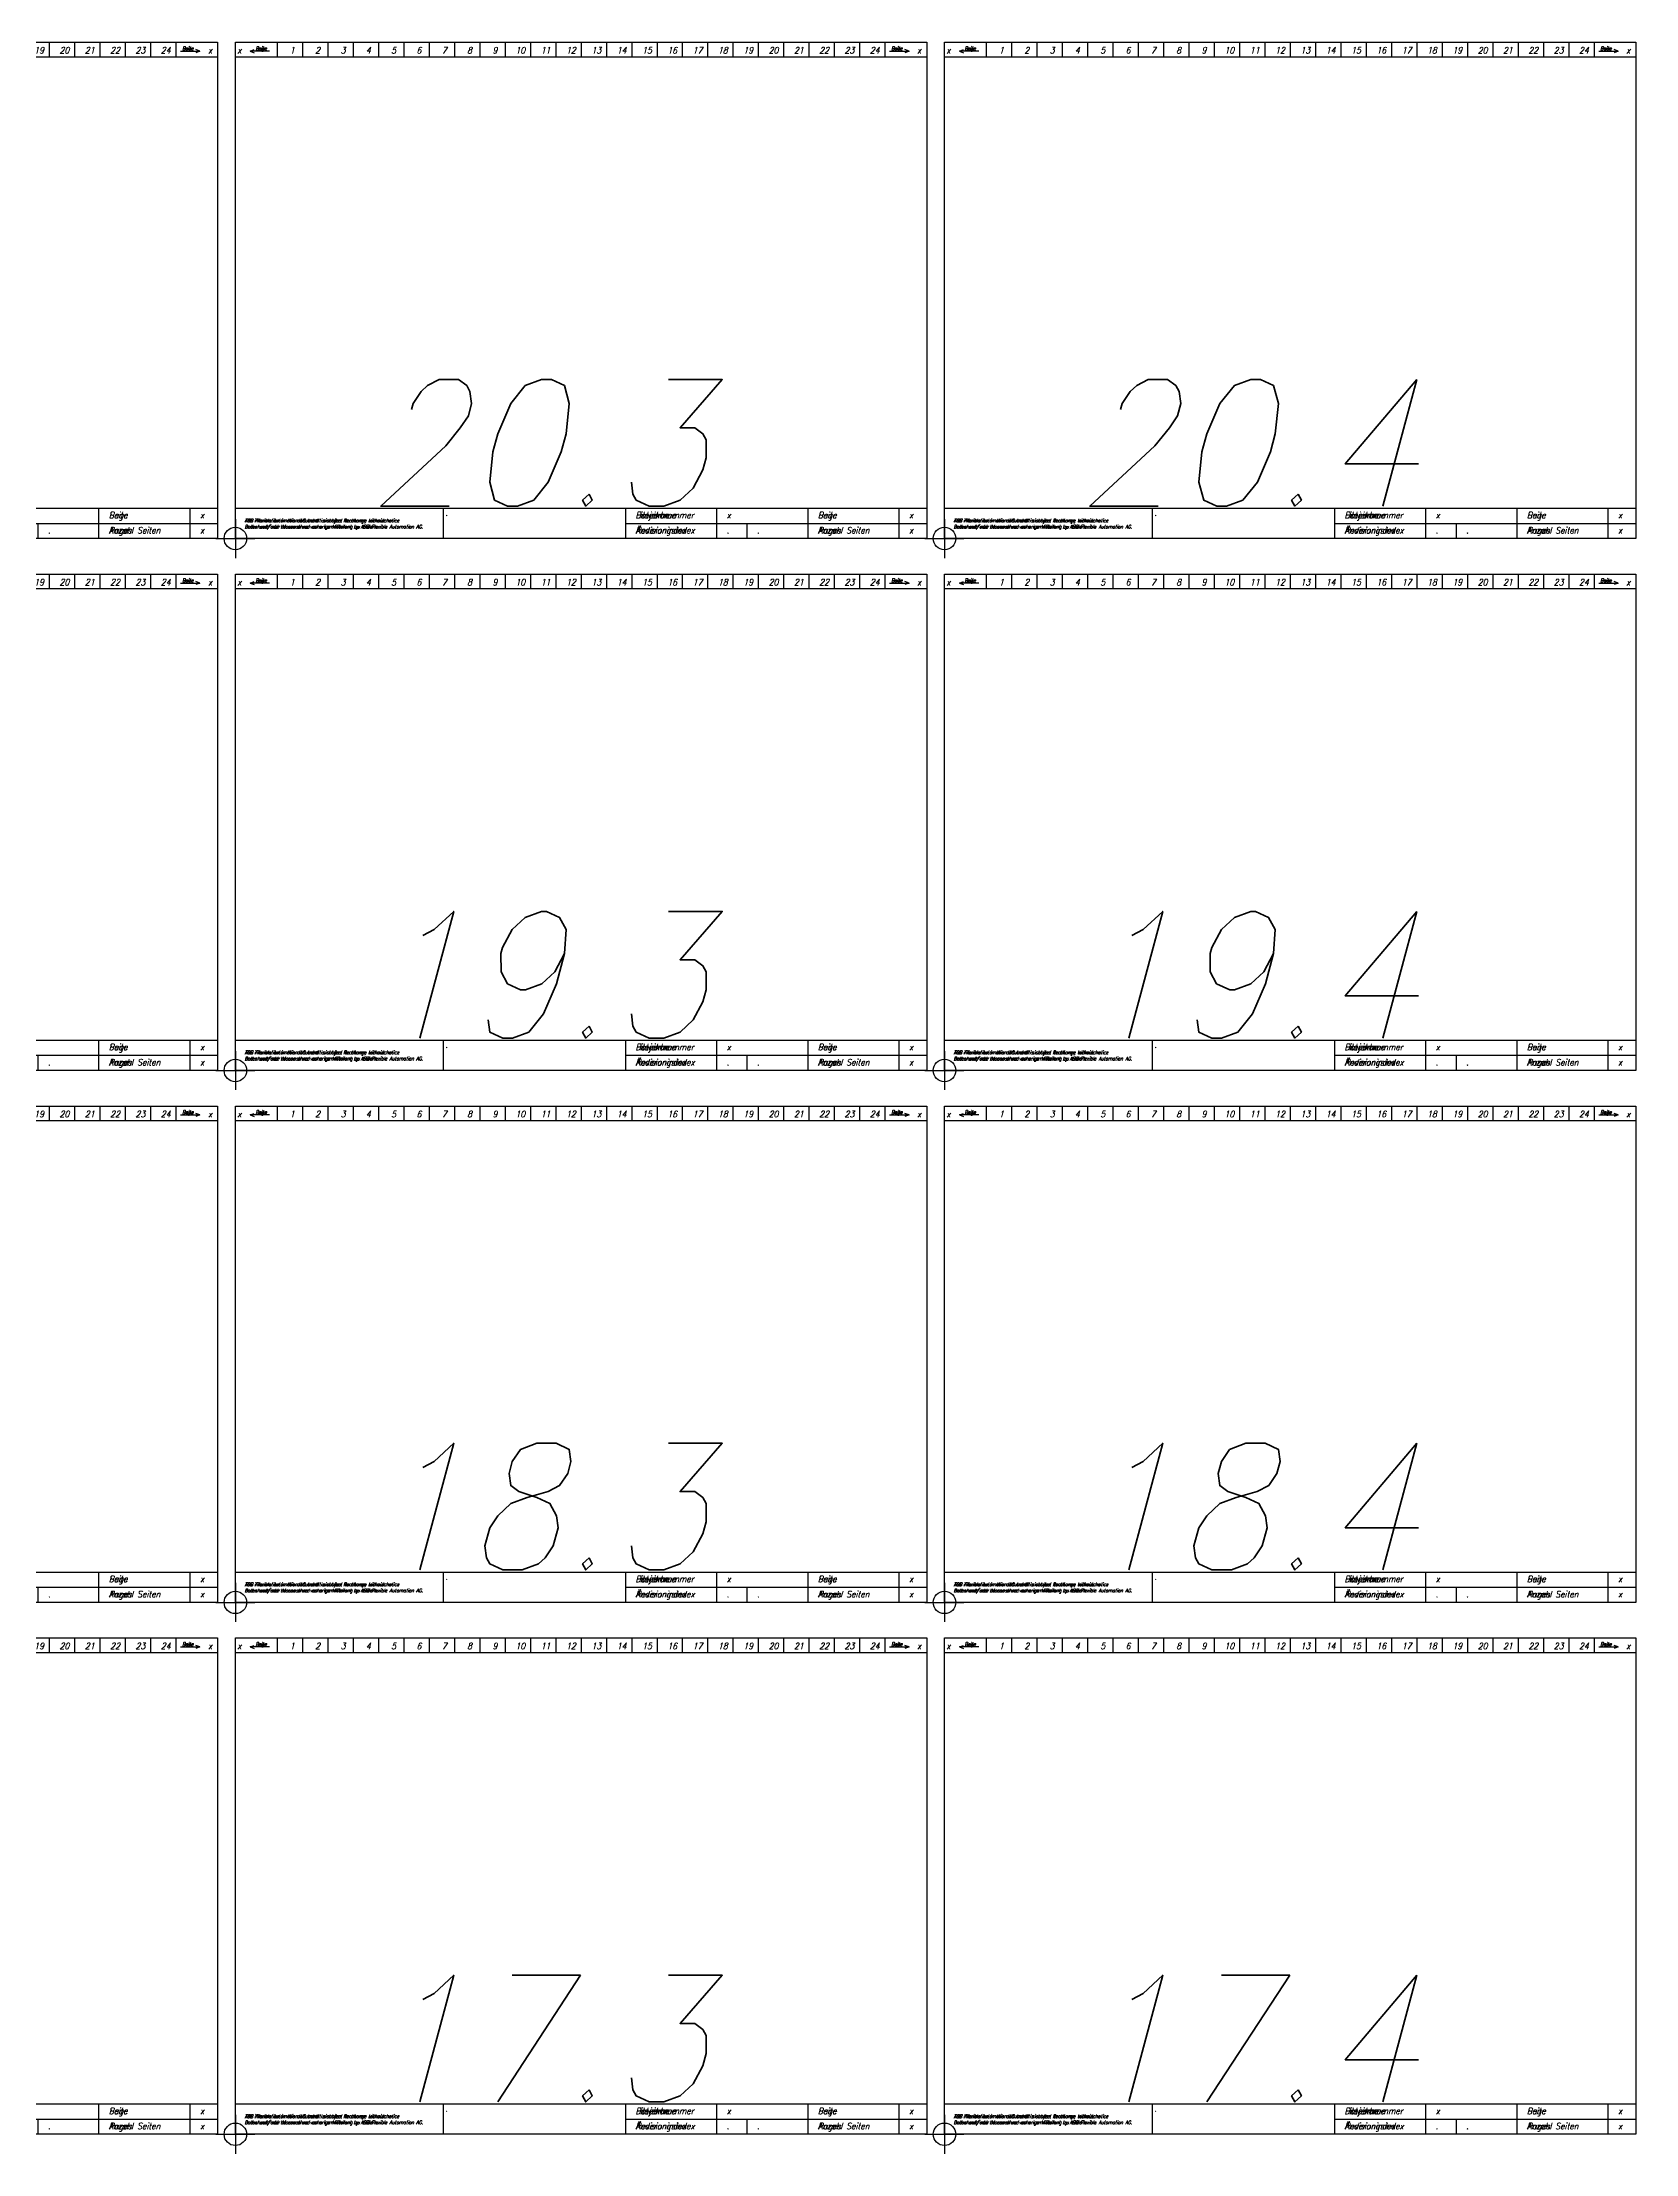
# Model space of a CAD drawing. Extents: x -8 to 1395, y -8 to 3346.
# Drawn here: x 764 to 1393, y 1672 to 2506 of the extents above; entities that cross this region are included whole.
import ezdxf
from ezdxf.enums import TextEntityAlignment as Align

# ---------------------------------------------------------------- set-up
doc = ezdxf.new("R2010")
doc.units = 0
doc.header["$LTSCALE"] = 8
doc.layers.get('0').update_dxf_attribs({"linetype": 'CONTINUOUS'})
doc.layers.get('DEFPOINTS').update_dxf_attribs({"linetype": 'CONTINUOUS'})
for name, color, linetype in [('FORM07', 4, 'CONTINUOUS'), ('KOPF03', 2, 'CONTINUOUS'), ('KOPF05', 3, 'CONTINUOUS'), ('KOPF07', 4, 'CONTINUOUS'), ('TEXT_ALLGEMEIN', 2, 'CONTINUOUS'), ('TEXT_DEUTSCH', 2, 'CONTINUOUS'), ('TEXT_ENGLISCH', 2, 'CONTINUOUS'), ('TEXT_FRANZOESISCH', 2, 'CONTINUOUS')]:
    doc.layers.add(name, color=color, linetype=linetype)
doc.styles.add('VSM_13', font='simplex3.shx', dxfattribs={"width": 0.9, "oblique": 15})

# ---------------------------------------------------------------- blocks, each defined once
blk = doc.blocks.new('S4CXX')
at = {"layer": 'FORM07'}
for p, q in [((0, 195.96), (272.99, 195.96)), ((0, 0), (0, 195.96)), ((16.5, 195.96), (16.5, 190.24)), ((26.5, 195.96), (26.5, 190.24)), ((36.5, 195.96), (36.5, 190.24)), ((46.5, 195.96), (46.5, 190.24)), ((56.5, 195.96), (56.5, 190.24)), ((66.5, 195.96), (66.5, 190.24)), ((76.5, 195.96), (76.5, 190.24)), ((86.5, 195.96), (86.5, 190.24)), ((96.5, 195.96), (96.5, 190.24)), ((106.5, 195.96), (106.5, 190.24)), ((116.5, 195.96), (116.5, 190.24)), ((126.5, 195.96), (126.5, 190.24)), ((136.5, 195.96), (136.5, 190.24)), ((146.5, 195.96), (146.5, 190.24)), ((156.5, 195.96), (156.5, 190.24)), ((166.5, 195.96), (166.5, 190.24)), ((176.5, 195.96), (176.5, 190.24)), ((186.5, 195.96), (186.5, 190.24)), ((196.5, 195.96), (196.5, 190.24)), ((206.5, 195.96), (206.5, 190.24)), ((216.5, 195.96), (216.5, 190.24)), ((226.5, 195.96), (226.5, 190.24)), ((236.5, 195.96), (236.5, 190.24)), ((246.5, 195.96), (246.5, 190.24)), ((256.5, 195.96), (256.5, 190.24)), ((272.99, 195.96), (272.99, 0)), ((0, 190.24), (272.99, 190.24)), ((272.99, 0), (0, 0))]:
    blk.add_line(p, q, dxfattribs=at)
at = {"layer": 'KOPF03'}
for p, q in [((5.9, 192.43), (7.49, 193.04)), ((13.54, 192.43), (5.9, 192.43)), ((5.9, 192.43), (7.49, 191.83)), ((258.37, 192.43), (266.01, 192.43)), ((266.01, 192.43), (264.42, 193.04)), ((266.01, 192.43), (264.42, 191.83))]:
    blk.add_line(p, q, dxfattribs=at)
at = {"layer": 'KOPF05'}
for p, q in [((82.02, 12), (82.02, 0)), ((154.02, 12), (154.02, 0)), ((190.02, 12), (190.02, 0)), ((226.02, 12), (226.02, 0)), ((262.02, 12), (262.02, 0)), ((154.02, 6), (272.99, 6)), ((202.02, 6), (202.02, 0))]:
    blk.add_line(p, q, dxfattribs=at)
at = {"layer": 'KOPF07'}
blk.add_line((0, 12), (272.99, 12), dxfattribs=at)
at = {"layer": 'KOPF05', "color": 3, "style": 'VSM_13', "oblique": 15, "width": 0.9}
blk.add_text('x', height=2.5, dxfattribs=at).set_placement((194.02, 8))
at = {"layer": 'KOPF05', "style": 'VSM_13', "oblique": 15, "width": 0.9}
for s, p in [('x', (266.02, 8)), ('.', (194.02, 2)), ('.', (206.02, 2)), ('x', (266.02, 2))]:
    blk.add_text(s, height=2.5, dxfattribs=at).set_placement(p)
at = {"layer": 'TEXT_ALLGEMEIN', "style": 'VSM_13', "oblique": 15, "width": 0.9}
for s, p in [('x', (1.57, 191.54)), ('1', (22.5, 191.54)), ('2', (32.5, 191.54)), ('3', (42.5, 191.54)), ('4', (52.5, 191.54)), ('5', (62.5, 191.54)), ('6', (72.5, 191.54)), ('7', (82.5, 191.54)), ('8', (92.5, 191.54)), ('9', (102.5, 191.54)), ('10', (112.5, 191.54)), ('11', (122.5, 191.54)), ('12', (132.5, 191.54)), ('13', (142.5, 191.54)), ('14', (152.5, 191.54)), ('15', (162.5, 191.54)), ('16', (172.5, 191.54)), ('17', (182.5, 191.54)), ('18', (192.5, 191.54)), ('19', (202.5, 191.54)), ('20', (212.5, 191.54)), ('21', (222.5, 191.54)), ('22', (232.5, 191.54)), ('23', (242.5, 191.54)), ('24', (252.5, 191.54)), ('x', (270.02, 191.54))]:
    blk.add_text(s, height=2.5, dxfattribs=at).set_placement(p, align=Align.CENTER)
blk.add_text('.', height=2, dxfattribs=at).set_placement((83.02, 9))
at = {"layer": 'TEXT_DEUTSCH', "style": 'VSM_13', "oblique": 15, "width": 0.9}
for s, height, p in [('Seite', 1.5, (7.95, 192.77)), ('Seite', 1.5, (259.01, 192.77)), ('Dateiname', 2.5, (158.02, 8)), ('Seite', 2.5, (230.02, 8)), ('Änderungsindex', 2.5, (158.02, 2)), ('Anzahl Seiten', 2.5, (230.02, 2))]:
    blk.add_text(s, height=height, dxfattribs=at).set_placement(p)
at = {"layer": 'TEXT_DEUTSCH', "color": 1, "style": 'VSM_13', "oblique": 15, "width": 0.9}
for s, p in [('ABB Flexible Automation AG behält sich das Recht vor, technische', (3.67, 6.43)), ('Daten und/oder Masse ohne vorherige Mitteilung zu ändern.', (3.67, 4))]:
    blk.add_text(s, height=1.42, dxfattribs=at).set_placement(p)
at = {"layer": 'TEXT_ENGLISCH', "style": 'VSM_13', "oblique": 15, "width": 0.9}
for s, height, p in [('Page', 1.5, (7.95, 192.77)), ('Page', 1.5, (259.01, 192.77)), ('Filename', 2.5, (158.02, 8)), ('Page', 2.5, (230.02, 8)), ('Revisionindex', 2.5, (158.02, 2)), ('Pages', 2.5, (230.02, 2))]:
    blk.add_text(s, height=height, dxfattribs=at).set_placement(p)
at = {"layer": 'TEXT_ENGLISCH', "color": 1, "style": 'VSM_13', "oblique": 15}
for s, width, p in [('and should not be construed as a commitment by ABB Flexible Automation AG.', 0.86, (3.67, 4)), ('The information in this document is subject to change without notice', 0.9, (3.67, 6.43))]:
    blk.add_text(s, height=1.42, dxfattribs=dict(at, width=width)).set_placement(p)
at = {"layer": 'TEXT_FRANZOESISCH', "style": 'VSM_13', "oblique": 15, "width": 0.9}
for s, height, p in [('Seite', 1.5, (7.95, 192.77)), ('Seite', 1.5, (259.01, 192.77)), ('Projektnummer', 2.5, (158.02, 8)), ('Seite', 2.5, (230.02, 8)), ('Änderungsindex', 2.5, (158.02, 2)), ('Anzahl Seiten', 2.5, (230.02, 2))]:
    blk.add_text(s, height=height, dxfattribs=at).set_placement(p)
at = {"layer": 'TEXT_FRANZOESISCH', "color": 1, "style": 'VSM_13', "oblique": 15, "width": 0.9}
for s, p in [('ABB Flexible Automation AG behält sich das Recht vor, technische', (3.67, 6.43)), ('Daten und/oder Masse ohne vorherige Mitteilung zu ändern.', (3.67, 4))]:
    blk.add_text(s, height=1.42, dxfattribs=at).set_placement(p)
blk = doc.blocks.new('RASTER')
at = {"layer": 'DEFPOINTS'}
for p, q in [((-7.68, 0), (7.68, 0)), ((-7.68, 0), (7.68, 0)), ((0, 7.68), (0, -7.68)), ((0, 7.68), (0, -7.68))]:
    blk.add_line(p, q, dxfattribs=at)
blk.add_circle((0, 0), 4.44, dxfattribs=at)
blk.add_circle((0, 0), 4.44, dxfattribs=at)

msp = doc.modelspace()

# ---------------------------------------------------------------- block references
for p in [(560, 2310), (840, 2310), (1120, 2310), (560, 2100), (840, 2100), (1120, 2100), (560, 1890), (840, 1890), (1120, 1890), (560, 1680), (840, 1680), (1120, 1680)]:
    msp.add_blockref('S4CXX', p)
at = {"layer": 'DEFPOINTS'}
for p in [(840, 2310), (1120, 2310), (840, 2100), (1120, 2100), (840, 1890), (1120, 1890), (840, 1680), (1120, 1680)]:
    msp.add_blockref('RASTER', p, dxfattribs=at)

# ---------------------------------------------------------------- texts
at = {"layer": 'DEFPOINTS', "style": 'VSM_13', "oblique": 15, "width": 0.9}
for s, p in [('20.3', (891.6, 2322.8)), ('20.4', (1171.6, 2322.8)), ('19.3', (891.6, 2112.8)), ('19.4', (1171.6, 2112.8)), ('18.3', (891.6, 1902.8)), ('18.4', (1171.6, 1902.8)), ('17.3', (891.6, 1692.8)), ('17.4', (1171.6, 1692.8))]:
    msp.add_text(s, height=50, dxfattribs=at).set_placement(p)

doc.saveas('drawing.dxf')
